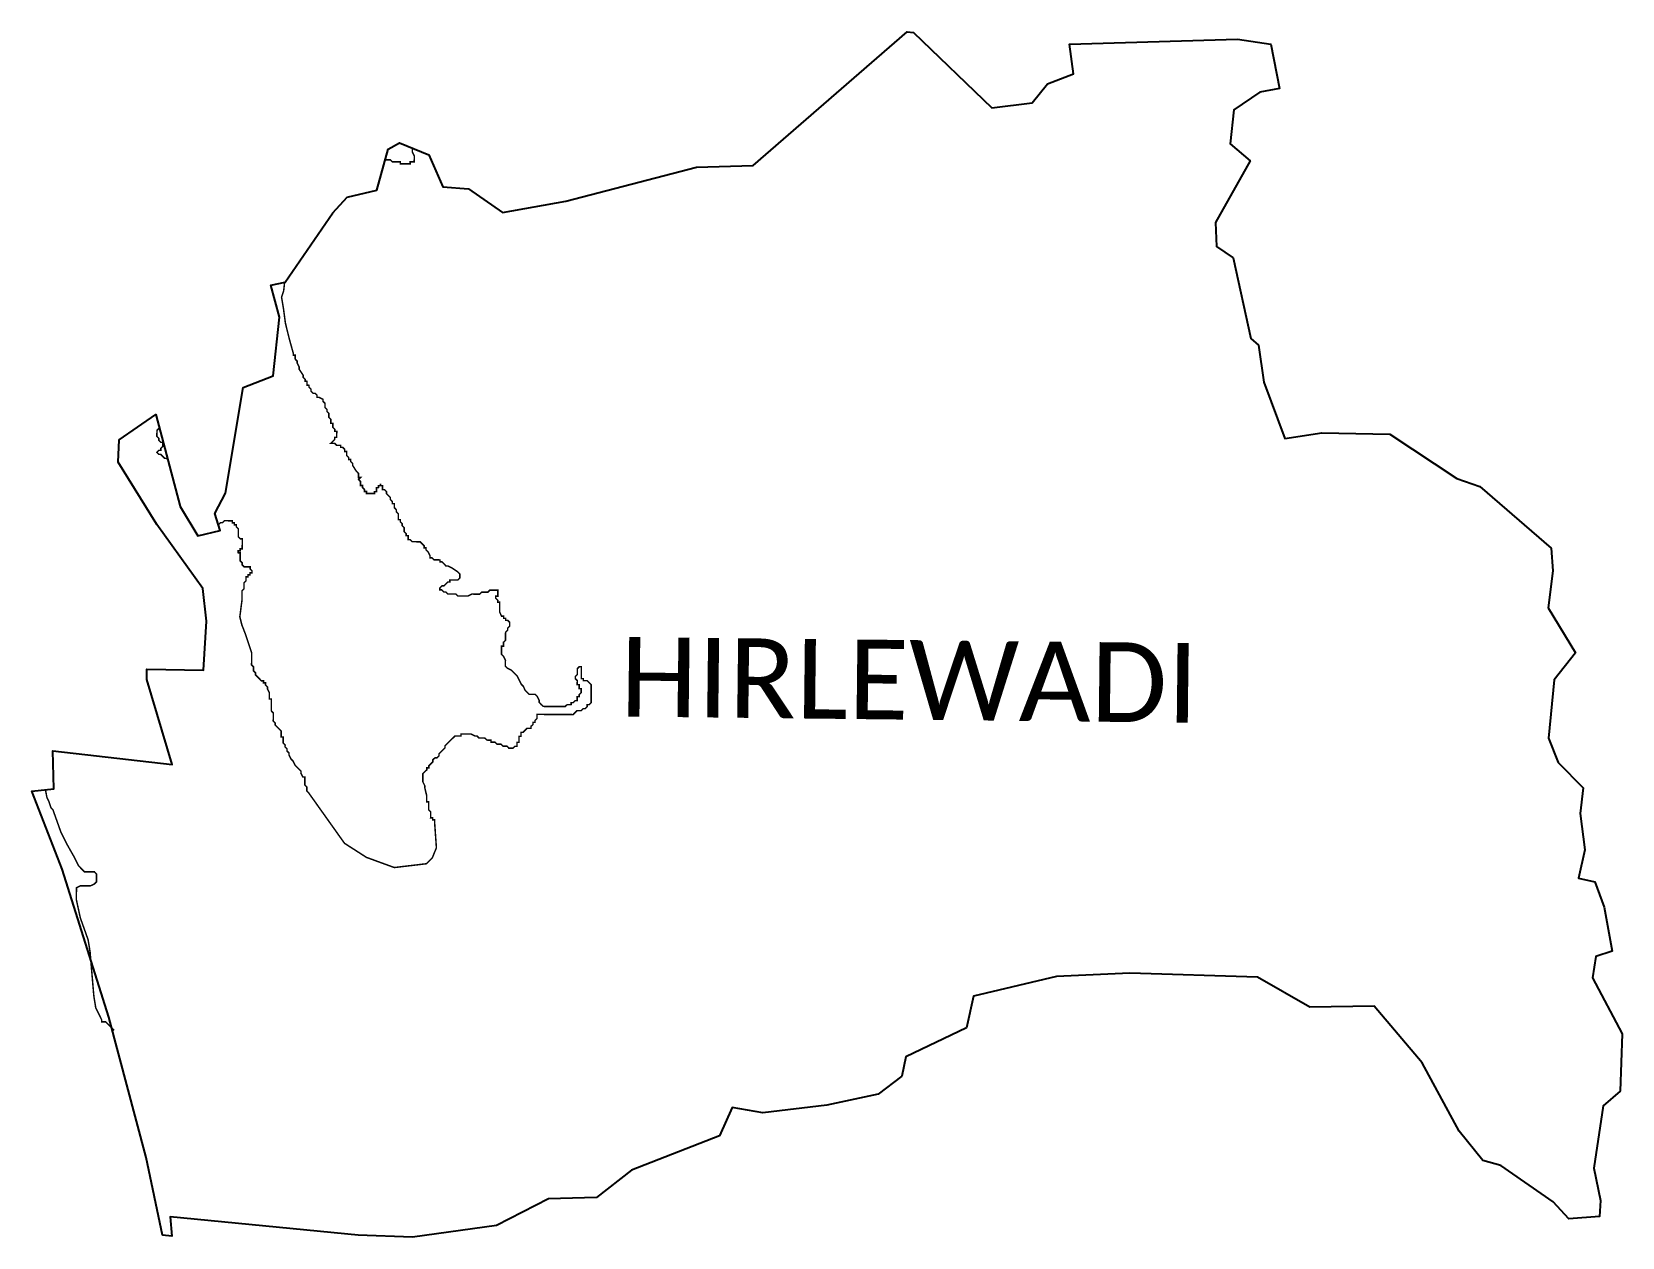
# Model space of a CAD drawing. Header units: metres. Extents: x 333256 to 336477, y 1789489 to 1791930.
import ezdxf

# ---------------------------------------------------------------- set-up
doc = ezdxf.new("R2010")
doc.units = ezdxf.units.M
for name, color, linetype in [('HAZARDS LINE', 1, 'Continuous'), ('village', 3, 'Continuous'), ('VILLAGE NAME', 250, 'Continuous')]:
    doc.layers.add(name, color=color, linetype=linetype)
doc.styles.get("Standard").update_dxf_attribs({"font": 'simplex.shx'})

msp = doc.modelspace()

# ---------------------------------------------------------------- linework, layer by layer
at = {"color": 3, "true_color": 0x00ff00, "flags": 128}
msp.add_lwpolyline([(334602.2, 1791655.9), (334717.2, 1791659.4)], dxfattribs=at)
at = {"layer": 'HAZARDS LINE', "lineweight": 18, "const_width": 3}
for points in [[(334026.7, 1791694.4), (334026.7, 1791690.7), (334026.7, 1791686.6), (334030.7, 1791678.5), (334030.7, 1791674.5), (334030.6, 1791670.4), (334030.6, 1791666.4), (334026.6, 1791666.4), (334022.5, 1791666.4), (334022.5, 1791662.4), (334018.4, 1791662.4), (334014.4, 1791662.4), (334010.3, 1791662.4), (334006.3, 1791662.5), (334002.3, 1791662.5), (334002.3, 1791666.5), (333994.2, 1791666.6), (333990.1, 1791666.6), (333986.1, 1791666.6), (333982.1, 1791670.7), (333978, 1791670.7), (333974, 1791670.7), (333972.2, 1791672.6)], [(333768.1, 1791422.4), (333766.1, 1791404.7), (333761.9, 1791392.6), (333765.9, 1791368.3), (333769.7, 1791339.9), (333777.7, 1791307.5), (333785.6, 1791279.1), (333785.6, 1791275), (333789.6, 1791275), (333789.6, 1791271), (333789.6, 1791266.9), (333793.6, 1791262.8), (333793.6, 1791258.8), (333797.6, 1791250.7), (333797.6, 1791246.6), (333805.6, 1791234.4), (333805.6, 1791230.4), (333809.6, 1791226.3), (333809.6, 1791222.3), (333813.6, 1791222.2), (333813.6, 1791218.2), (333813.6, 1791214.2), (333817.6, 1791214.1), (333817.6, 1791210.1), (333821.6, 1791206), (333821.6, 1791202), (333825.6, 1791197.9), (333829.7, 1791197.9), (333833.7, 1791193.8), (333833.7, 1791189.8), (333837.7, 1791189.7), (333845.8, 1791185.6), (333845.8, 1791181.6), (333849.8, 1791177.5), (333849.8, 1791173.5), (333849.8, 1791169.4), (333853.8, 1791165.3), (333853.8, 1791161.3), (333857.8, 1791157.2), (333857.8, 1791153.2), (333857.7, 1791149.1), (333861.8, 1791145.1), (333861.7, 1791141), (333861.7, 1791137), (333865.8, 1791136.9), (333865.7, 1791132.9), (333865.7, 1791128.8), (333869.7, 1791124.8), (333869.7, 1791120.7), (333873.8, 1791120.7), (333873.7, 1791116.7), (333873.7, 1791112.6), (333873.7, 1791108.6), (333869.7, 1791108.6), (333869.6, 1791104.5), (333865.6, 1791100.5), (333861.5, 1791096.5), (333865.5, 1791096.5), (333869.6, 1791096.4), (333873.6, 1791092.4), (333877.7, 1791092.3), (333881.7, 1791092.3), (333881.7, 1791088.3), (333885.7, 1791088.3), (333889.8, 1791084.2), (333889.7, 1791080.1), (333893.8, 1791080.1), (333893.8, 1791076.1), (333893.7, 1791072), (333897.8, 1791067.9), (333897.7, 1791063.9), (333901.8, 1791063.9), (333901.8, 1791059.8), (333905.8, 1791055.8), (333905.8, 1791051.7), (333913.8, 1791039.5), (333917.8, 1791035.4), (333917.8, 1791031.4), (333917.8, 1791027.3), (333921.8, 1791027.3), (333917.8, 1791023.3), (333921.8, 1791019.2), (333921.8, 1791015.2), (333921.7, 1791011.1), (333925.8, 1791011.1), (333925.8, 1791007.1), (333929.8, 1791003), (333929.8, 1790998.9), (333933.8, 1790998.9), (333933.8, 1790994.9), (333937.8, 1790994.8), (333941.9, 1790994.8), (333945.9, 1790994.8), (333950, 1790994.8), (333950, 1790998.8), (333954.1, 1790998.8), (333954.1, 1791002.9), (333954.1, 1791006.9), (333958.1, 1791006.9), (333958.2, 1791010.9), (333962.2, 1791010.9), (333962.2, 1791015), (333962.2, 1791010.9), (333966.3, 1791010.9), (333966.2, 1791006.8), (333966.2, 1791002.8), (333970.3, 1791002.8), (333974.3, 1790998.7), (333974.3, 1790994.6), (333978.3, 1790990.6), (333982.3, 1790986.5), (333982.3, 1790982.5), (333986.3, 1790978.4), (333986.3, 1790974.3), (333990.3, 1790974.3), (333990.3, 1790966.2), (333994.3, 1790962.1), (333994.3, 1790958.1), (333998.3, 1790954), (333998.3, 1790950), (333998.3, 1790945.9), (333998.3, 1790941.9), (334002.3, 1790941.9), (334002.3, 1790937.8), (334006.3, 1790933.7), (334006.3, 1790929.7), (334010.3, 1790925.6), (334010.3, 1790921.6), (334010.3, 1790917.5), (334014.3, 1790913.5), (334014.3, 1790909.4), (334018.3, 1790909.4), (334018.3, 1790905.3), (334018.3, 1790901.3), (334022.3, 1790901.3), (334026.4, 1790897.2), (334030.4, 1790897.2), (334034.4, 1790897.2), (334038.5, 1790897.1), (334042.5, 1790897.1), (334050.6, 1790889), (334050.6, 1790884.9), (334054.6, 1790884.9), (334054.6, 1790880.8), (334058.6, 1790876.8), (334062.6, 1790868.7), (334062.6, 1790864.6), (334066.6, 1790864.6), (334070.7, 1790860.5), (334074.7, 1790860.5), (334078.8, 1790860.5), (334082.8, 1790860.4), (334082.8, 1790856.4), (334086.8, 1790856.4), (334090.9, 1790852.3), (334094.9, 1790848.2), (334098.9, 1790848.2), (334107, 1790844.1), (334119.1, 1790836), (334123.1, 1790831.9), (334123.1, 1790827.8), (334123.1, 1790823.8), (334119, 1790819.8), (334115, 1790819.8), (334110.9, 1790819.8), (334106.9, 1790819.8), (334102.8, 1790819.9), (334102.8, 1790815.8), (334098.8, 1790815.8), (334094.7, 1790811.8), (334090.6, 1790807.8), (334086.6, 1790807.8), (334082.5, 1790803.8), (334082.5, 1790799.7), (334086.5, 1790799.7), (334090.6, 1790795.6), (334094.6, 1790795.6), (334098.6, 1790791.5), (334102.7, 1790791.5), (334106.7, 1790791.5), (334110.8, 1790791.5), (334114.8, 1790791.4), (334118.8, 1790787.4), (334122.9, 1790787.4), (334126.9, 1790787.3), (334131, 1790787.3), (334135, 1790787.3), (334139.1, 1790787.3), (334147.2, 1790791.3), (334151.2, 1790791.2), (334155.3, 1790791.2), (334163.4, 1790791.2), (334167.5, 1790795.2), (334171.5, 1790795.2), (334175.6, 1790795.2), (334179.6, 1790795.1), (334183.7, 1790799.2), (334187.7, 1790799.1), (334191.8, 1790799.1), (334195.8, 1790799.1), (334199.9, 1790799.1), (334199.8, 1790795), (334199.8, 1790786.9), (334195.7, 1790787), (334195.7, 1790782.9), (334199.8, 1790778.8), (334199.7, 1790774.8), (334203.8, 1790774.8), (334203.8, 1790770.7), (334203.7, 1790766.7), (334203.7, 1790758.6), (334203.7, 1790754.5), (334207.7, 1790746.4), (334211.7, 1790746.4), (334211.7, 1790742.3), (334215.7, 1790742.3), (334215.7, 1790738.3), (334219.8, 1790738.2), (334223.8, 1790734.2), (334223.8, 1790730.1), (334223.7, 1790726.1), (334219.7, 1790722), (334219.7, 1790718), (334215.6, 1790714), (334215.5, 1790705.9), (334215.5, 1790701.8), (334215.5, 1790697.8), (334211.4, 1790693.8), (334211.4, 1790689.7), (334211.4, 1790685.7), (334207.3, 1790685.7), (334207.3, 1790681.6), (334207.3, 1790677.6), (334207.2, 1790669.5), (334211.3, 1790665.4), (334215.3, 1790657.3), (334215.2, 1790653.2), (334215.2, 1790645.1), (334219.2, 1790641.1), (334227.3, 1790637), (334231.3, 1790632.9), (334235.4, 1790628.8), (334239.4, 1790624.8), (334247.4, 1790608.5), (334251.4, 1790604.5), (334255.4, 1790596.3), (334259.4, 1790592.3), (334263.5, 1790588.2), (334267.5, 1790588.2), (334271.6, 1790588.2), (334275.6, 1790588.1), (334279.6, 1790584.1), (334283.6, 1790575.9), (334283.6, 1790571.9), (334287.6, 1790567.8), (334291.7, 1790563.8), (334295.7, 1790563.7), (334299.8, 1790563.7), (334303.8, 1790563.7), (334311.9, 1790563.6), (334315.9, 1790563.6), (334320, 1790563.6), (334324, 1790563.6), (334328.1, 1790563.6), (334332.1, 1790563.5), (334336.2, 1790563.5), (334340.3, 1790567.5), (334344.3, 1790567.5), (334348.3, 1790567.5), (334348.4, 1790571.5), (334352.4, 1790571.5), (334356.5, 1790575.5), (334360.5, 1790575.5), (334360.6, 1790579.6), (334360.6, 1790583.6), (334364.6, 1790583.6), (334364.7, 1790587.6), (334368.7, 1790591.7), (334368.7, 1790595.7), (334368.8, 1790599.8), (334364.7, 1790599.8), (334364.7, 1790603.8), (334364.8, 1790607.9), (334360.7, 1790607.9), (334360.7, 1790612), (334360.8, 1790616), (334356.7, 1790620.1), (334356.8, 1790624.1), (334360.8, 1790628.1), (334360.9, 1790636.2), (334360.9, 1790640.3), (334365, 1790644.3), (334369, 1790644.3), (334369, 1790640.2), (334369, 1790636.2), (334368.9, 1790632.2), (334368.9, 1790628.1), (334368.9, 1790624.1), (334368.9, 1790620), (334372.9, 1790620), (334372.9, 1790615.9), (334377, 1790615.9), (334381, 1790615.9), (334385, 1790611.8), (334389, 1790607.8), (334389, 1790603.7), (334389, 1790599.7), (334389, 1790595.6), (334388.9, 1790587.5), (334388.9, 1790583.5), (334388.9, 1790579.4), (334388.9, 1790575.4), (334388.8, 1790571.3), (334384.8, 1790567.3), (334380.7, 1790567.3), (334380.7, 1790563.3), (334376.6, 1790559.2), (334372.6, 1790559.3), (334368.5, 1790555.2), (334364.5, 1790555.3), (334360.4, 1790555.3), (334356.4, 1790551.3), (334352.3, 1790547.2), (334348.2, 1790547.3), (334344.2, 1790547.3), (334336.1, 1790547.3), (334332, 1790547.3), (334328, 1790547.4), (334324, 1790547.4), (334319.9, 1790547.4), (334311.8, 1790547.5), (334307.8, 1790547.5), (334303.7, 1790547.5), (334299.7, 1790547.5), (334295.6, 1790547.5), (334291.6, 1790547.6), (334287.5, 1790547.6), (334283.5, 1790547.6), (334279.4, 1790547.6), (334279.4, 1790543.6), (334279.4, 1790539.5), (334275.3, 1790535.5), (334275.3, 1790531.5), (334271.2, 1790531.5), (334271.2, 1790527.4), (334267.1, 1790523.4), (334267.1, 1790519.4), (334259, 1790519.4), (334255, 1790515.4), (334250.9, 1790511.4), (334246.8, 1790511.4), (334246.8, 1790507.3), (334246.8, 1790503.3), (334242.8, 1790503.3), (334242.7, 1790499.3), (334242.7, 1790491.2), (334238.6, 1790491.2), (334238.6, 1790487.1), (334238.6, 1790483.1), (334234.5, 1790483.1), (334230.5, 1790479.1), (334226.4, 1790479.1), (334222.4, 1790479.1), (334218.4, 1790483.2), (334214.3, 1790483.2), (334210.3, 1790483.2), (334206.2, 1790487.3), (334202.2, 1790487.3), (334198.1, 1790487.4), (334194.1, 1790491.4), (334190.1, 1790491.4), (334186, 1790491.5), (334186, 1790495.5), (334182, 1790495.5), (334177.9, 1790495.6), (334173.9, 1790499.6), (334169.9, 1790499.7), (334161.8, 1790499.7), (334157.8, 1790503.8), (334153.7, 1790503.8), (334145.6, 1790507.9), (334141.6, 1790507.9), (334137.5, 1790507.9), (334133.5, 1790508), (334129.4, 1790508), (334125.4, 1790508), (334125.4, 1790504), (334121.3, 1790504), (334117.3, 1790504), (334113.2, 1790504), (334109.2, 1790500), (334105.1, 1790496), (334101, 1790491.9), (334096.9, 1790487.9), (334092.9, 1790483.9), (334092.9, 1790479.8), (334088.8, 1790475.8), (334084.7, 1790471.8), (334080.6, 1790467.8), (334080.6, 1790463.7), (334076.6, 1790459.7), (334072.5, 1790459.7), (334068.4, 1790455.7), (334068.4, 1790451.6), (334064.3, 1790447.6), (334060.3, 1790443.6), (334060.2, 1790439.5), (334056.2, 1790439.6), (334056.2, 1790435.5), (334052.1, 1790431.5), (334048, 1790427.5), (334048, 1790423.4), (334048, 1790415.3), (334047.9, 1790411.3), (334052, 1790403.1), (334051.9, 1790399.1), (334055.9, 1790382.9), (334055.9, 1790378.8), (334055.8, 1790370.7), (334059.9, 1790370.7), (334059.8, 1790366.7), (334059.8, 1790362.6), (334059.8, 1790358.6), (334059.8, 1790354.5), (334063.8, 1790350.5), (334063.8, 1790346.4), (334063.8, 1790342.4), (334063.7, 1790338.3), (334067.8, 1790338.3), (334067.8, 1790334.2), (334071.8, 1790334.2), (334071.8, 1790330.2), (334075.5, 1790277.5), (334067.3, 1790257.3), (334055.1, 1790245.2), (333990.3, 1790237.5), (333933.8, 1790258.1), (333889.4, 1790286.6), (333817.1, 1790388.3), (333813.1, 1790392.3), (333813.1, 1790400.4), (333809.1, 1790404.5), (333809.1, 1790408.5), (333809.1, 1790412.6), (333809.2, 1790420.7), (333805.1, 1790420.7), (333801.1, 1790428.8), (333801.2, 1790432.9), (333797.1, 1790436.9), (333793.1, 1790441), (333789.1, 1790445.1), (333785.1, 1790453.2), (333781, 1790457.3), (333777, 1790465.4), (333777.1, 1790469.4), (333773, 1790473.5), (333773.1, 1790477.6), (333769, 1790481.6), (333769.1, 1790485.7), (333765, 1790489.8), (333765.1, 1790493.8), (333765.1, 1790497.8), (333765.1, 1790501.9), (333761.1, 1790501.9), (333761.1, 1790506), (333761.1, 1790510), (333761.1, 1790514.1), (333757.1, 1790518.1), (333753.1, 1790522.2), (333749, 1790526.3), (333749.1, 1790530.3), (333745, 1790534.4), (333745.1, 1790538.4), (333745.1, 1790542.5), (333745.1, 1790546.5), (333745.1, 1790550.6), (333741.1, 1790554.7), (333741.1, 1790558.7), (333741.2, 1790562.8), (333741.2, 1790566.8), (333741.2, 1790570.9), (333741.2, 1790574.9), (333741.2, 1790578.9), (333737.2, 1790579), (333737.2, 1790583), (333737.2, 1790587.1), (333737.3, 1790591.1), (333733.3, 1790599.2), (333733.3, 1790603.3), (333729.3, 1790607.4), (333729.3, 1790611.4), (333725.2, 1790611.4), (333725.3, 1790615.5), (333721.2, 1790615.5), (333717.2, 1790619.6), (333713.2, 1790623.6), (333709.1, 1790627.7), (333709.2, 1790631.8), (333705.1, 1790635.8), (333705.2, 1790643.9), (333701.1, 1790648), (333701.2, 1790652), (333701.2, 1790656.1), (333701.2, 1790660.1), (333701.2, 1790664.2), (333701.3, 1790668.2), (333701.3, 1790672.3), (333697.3, 1790684.5), (333689.3, 1790708.8), (333681.4, 1790729.1), (333677.4, 1790745.3), (333681.6, 1790777.7), (333681.7, 1790781.7), (333681.7, 1790785.7), (333681.7, 1790789.8), (333681.7, 1790793.8), (333681.7, 1790797.9), (333685.8, 1790801.9), (333685.8, 1790806), (333685.9, 1790810), (333685.9, 1790814.1), (333689.9, 1790818.1), (333690, 1790822.1), (333690, 1790826.2), (333694, 1790826.2), (333694.1, 1790830.2), (333698.1, 1790830.2), (333698.1, 1790834.2), (333702.2, 1790834.2), (333702.2, 1790838.3), (333698.2, 1790842.3), (333698.2, 1790846.4), (333694.2, 1790846.4), (333690.1, 1790846.4), (333686.1, 1790846.5), (333682, 1790850.5), (333682.1, 1790854.6), (333678, 1790858.6), (333678.1, 1790862.7), (333678.1, 1790866.7), (333678.1, 1790870.8), (333678.1, 1790874.8), (333674.1, 1790874.9), (333674.1, 1790878.9), (333678.1, 1790878.9), (333678.2, 1790882.9), (333682.2, 1790882.9), (333682.2, 1790887), (333682.3, 1790891), (333682.3, 1790895.1), (333682.3, 1790899.1), (333682.3, 1790903.1), (333678.3, 1790903.2), (333674.2, 1790907.2), (333674.3, 1790911.3), (333674.3, 1790915.3), (333674.3, 1790919.4), (333674.3, 1790923.4), (333670.3, 1790927.5), (333670.3, 1790931.6), (333666.3, 1790931.6), (333666.3, 1790935.6), (333662.3, 1790935.6), (333662.3, 1790939.7), (333658.2, 1790939.7), (333654.2, 1790939.7), (333650.1, 1790939.8), (333646.1, 1790939.8), (333642, 1790935.8), (333638, 1790935.8), (333634, 1790931.8)], [(333531.7, 1791063.6), (333529.4, 1791065.9), (333525.4, 1791066), (333521.3, 1791070), (333517.3, 1791074.1), (333513.3, 1791074.1), (333509.2, 1791078.2), (333513.3, 1791082.2), (333517.4, 1791082.2), (333517.4, 1791086.2), (333521.4, 1791090.3), (333521.5, 1791094.3), (333521.5, 1791098.4), (333517.4, 1791098.4), (333513.4, 1791102.5), (333513.4, 1791106.5), (333509.4, 1791110.6), (333509.4, 1791114.6), (333509.5, 1791118.7), (333509.5, 1791122.7), (333513.6, 1791126.7), (333513.6, 1791130.8), (333513.6, 1791132.3)], [(333283.6, 1790395.4), (333286.8, 1790379), (333290.8, 1790370.9), (333294.8, 1790358.8), (333298.8, 1790354.7), (333314.7, 1790310.1), (333326.7, 1790285.7), (333342.8, 1790257.3), (333350.8, 1790241), (333358.8, 1790232.9), (333362.9, 1790228.8), (333371, 1790228.8), (333383.1, 1790228.7), (333387.1, 1790224.6), (333387.1, 1790216.6), (333387, 1790208.5), (333383, 1790204.4), (333374.8, 1790200.4), (333366.8, 1790200.5), (333362.7, 1790200.5), (333354.6, 1790200.5), (333346.5, 1790196.5), (333346.5, 1790192.5), (333346.4, 1790172.2), (333354.3, 1790135.8), (333370.2, 1790091.1), (333374.1, 1790066.8), (333377.9, 1790022.3), (333381.7, 1789977.7), (333385.6, 1789953.4), (333393.6, 1789937.2), (333397.6, 1789929.1), (333397.6, 1789925), (333405.7, 1789925), (333409.7, 1789920.9), (333413.8, 1789916.8), (333417.8, 1789912.7), (333421.8, 1789908.7), (333419.4, 1789906.3)]]:
    msp.add_lwpolyline(points, dxfattribs=at)
at = {"layer": 'village', "color": 3, "true_color": 0x00ff00}
for points in [[(334717.2, 1791659.4, 0), (335029.2, 1791929.8, 0), (335041.9, 1791928.2, 0), (335200.5, 1791775.6, 0), (335282.3, 1791786, 0), (335313.4, 1791824.3, 0), (335365.6, 1791844.9, 0), (335357.5, 1791904.8, 0), (335697.8, 1791914.9, 0), (335765.5, 1791905.1, 0), (335783.2, 1791815.1, 0), (335742.9, 1791807.5, 0), (335690.2, 1791771.7, 0), (335682.9, 1791703, 0), (335723.2, 1791668.6, 0), (335653.1, 1791543.5, 0), (335655.6, 1791495.2, 0), (335688.9, 1791472.2, 0), (335725.1, 1791308.6, 0), (335740.1, 1791295.3, 0), (335751.3, 1791220.1, 0), (335793.6, 1791106.1, 0), (335868.9, 1791117.5, 0), (336006.5, 1791114.9, 0), (336141.9, 1791025.3, 0), (336188.5, 1791009.4, 0), (336333, 1790884.2, 0), (336336.4, 1790838.4, 0), (336326.8, 1790763.5, 0), (336382.3, 1790672.5, 0), (336338.9, 1790617.4, 0), (336327.8, 1790499.4, 0), (336347.2, 1790450.4, 0), (336397.7, 1790398.8, 0), (336391.6, 1790347.2, 0), (336401.5, 1790273.3, 0), (336388.8, 1790215.7, 0), (336421.3, 1790208.3, 0), (336440.2, 1790157.2, 0), (336456.4, 1790068.4, 0), (336423.6, 1790057.2, 0), (336417.1, 1790014, 0), (336477, 1789900.7, 0)], [(336477, 1789900.7, 0), (336473, 1789784.4, 0), (336438.5, 1789755, 0), (336419.4, 1789628.9, 0), (336432.8, 1789563.2, 0), (336430.9, 1789530.7, 0), (336369, 1789526.1, 0), (336337, 1789560.9, 0), (336231.4, 1789634.1, 0), (336194.8, 1789644.3, 0), (336146.5, 1789703.7, 0), (336072.1, 1789842.2, 0), (335974.5, 1789956.8, 0), (335844.6, 1789954.7, 0), (335738.5, 1790015.3, 0), (335479.7, 1790023.4, 0), (335331.6, 1790016.9, 0), (335163.1, 1789976.9, 0), (335149.1, 1789913, 0), (335026, 1789853.9, 0), (335018.1, 1789815.2, 0), (334969.9, 1789778.3, 0), (334866.5, 1789756.4, 0), (334736.9, 1789740.9, 0), (334674.8, 1789751.5, 0), (334648.5, 1789694.2, 0), (334470.7, 1789624.5, 0), (334399.6, 1789569.1, 0), (334302.3, 1789566.6, 0), (334197.1, 1789512.9, 0), (334027.1, 1789489, 0), (333917.1, 1789493.2, 0), (333536.2, 1789530.1, 0), (333539.7, 1789490.9, 0), (333520.5, 1789492.8, 0), (333487.4, 1789650.2, 0), (333411.9, 1789934.7, 0), (333317.8, 1790234.4, 0), (333256.1, 1790392.5, 0), (333300.6, 1790397.1, 0), (333298.9, 1790474, 0), (333540.7, 1790446.1, 0), (333488.9, 1790618, 0), (333489.1, 1790639, 0), (333603.8, 1790637.2, 0), (333610, 1790736.2, 0), (333602.8, 1790802.4, 0), (333509.1, 1790932, 0), (333430.7, 1791058.5, 0), (333432.7, 1791103.9, 0), (333507.6, 1791154.8, 0), (333556.7, 1790968.9, 0), (333592.6, 1790909, 0), (333637.6, 1790920, 0), (333627.1, 1790954.4, 0), (333648.2, 1790995.9, 0), (333684.2, 1791209.6, 0), (333745.2, 1791233, 0), (333757.6, 1791351.7, 0), (333740.4, 1791416.8, 0), (333769.3, 1791422.6, 0), (333866, 1791563.2, 0), (333895.1, 1791594.9, 0), (333955, 1791609.3, 0), (333977.5, 1791692.4, 0), (334000.7, 1791705, 0), (334060.5, 1791680.6, 0), (334088.7, 1791615.6, 0), (334140.3, 1791611.5, 0), (334209.4, 1791564.1, 0), (334337.6, 1791586.7, 0), (334602.2, 1791655.9, 0)]]:
    msp.add_polyline3d(points, dxfattribs=at)

# ---------------------------------------------------------------- texts
at = {"layer": 'VILLAGE NAME', "insert": (334448.8, 1790704.5), "char_height": 161.109, "attachment_point": 1, "rotation": 359.3742}
msp.add_mtext_dynamic_manual_height_columns('{\\fCalibri|b0|i0|c0|p34;HIRLEWADI}', width=1589.786, gutter_width=805.5, heights=[0], dxfattribs=at)

doc.saveas('drawing.dxf')
